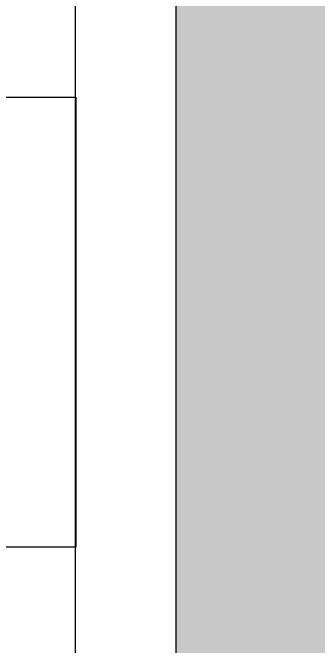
# Model space of a CAD drawing. Header units: inches. Extents: x 21 to 38546, y 13 to 15001.
# Drawn here: x 6016.88 to 6026, y 1988.68 to 2007.61 of the extents above; entities that cross this region are included whole.
import ezdxf

# ---------------------------------------------------------------- set-up
doc = ezdxf.new("R2010")
doc.units = ezdxf.units.IN
doc.header["$MEASUREMENT"] = 0
for name, color, linetype, lineweight in [('Z_MİM_-KM-CERAMIC-09', 8, 'Continuous', 25), ('Z_MİM_-KM-PATTERN-STRC', 8, 'Continuous', 25), ('Z_MİM_-KM-STRC-CONCRETE', 8, 'Continuous', 25), ('Z_MİM_-KM-VITRF', 8, 'Continuous', 25)]:
    doc.layers.add(name, color=color, linetype=linetype, lineweight=lineweight)

# ---------------------------------------------------------------- blocks, each defined once
blk = doc.blocks.new('-KM_Kolon_ZK')
at = {"layer": 'Z_MİM_-KM-PATTERN-STRC'}
blk.add_hatch(color=256, dxfattribs=at).paths.add_polyline_path([(2689.998, 1030), (2714.998, 1030), (2714.998, 880.001), (2689.998, 880.001)], flags=0)
at = {"layer": 'Z_MİM_-KM-STRC-CONCRETE'}
blk.add_lwpolyline([(2689.998, 1030), (2714.998, 1030), (2714.998, 880.001), (2689.998, 880.001)], close=True, dxfattribs=at)
blk = doc.blocks.new('A$Cc60b9af9')
at = {"ltscale": 2}
for p, q in [((0, 129), (73.26, 129)), ((73.26, 129), (73.26, 115.564)), ((73.26, 115.564), (0, 115.564))]:
    blk.add_line(p, q, dxfattribs=at)

msp = doc.modelspace()

# ---------------------------------------------------------------- linework, layer by layer
at = {"layer": 'Z_MİM_-KM-CERAMIC-09'}
msp.add_lwpolyline([(6008.758, 2089.084), (5809.756, 2089.084), (5809.756, 1880.083), (6018.756, 1880.084), (6018.756, 2009.083), (6008.758, 2009.083)], close=True, dxfattribs=at)

# ---------------------------------------------------------------- block references
at = {"layer": 'Z_MİM_-KM-STRC-CONCRETE'}
msp.add_blockref('-KM_Kolon_ZK', (3331.758, 982.083), dxfattribs=at)
at = {"layer": 'Z_MİM_-KM-VITRF', "ltscale": 0.5}
msp.add_blockref('A$Cc60b9af9', (5945.497, 1876.084), dxfattribs=at)

doc.saveas('drawing.dxf')
